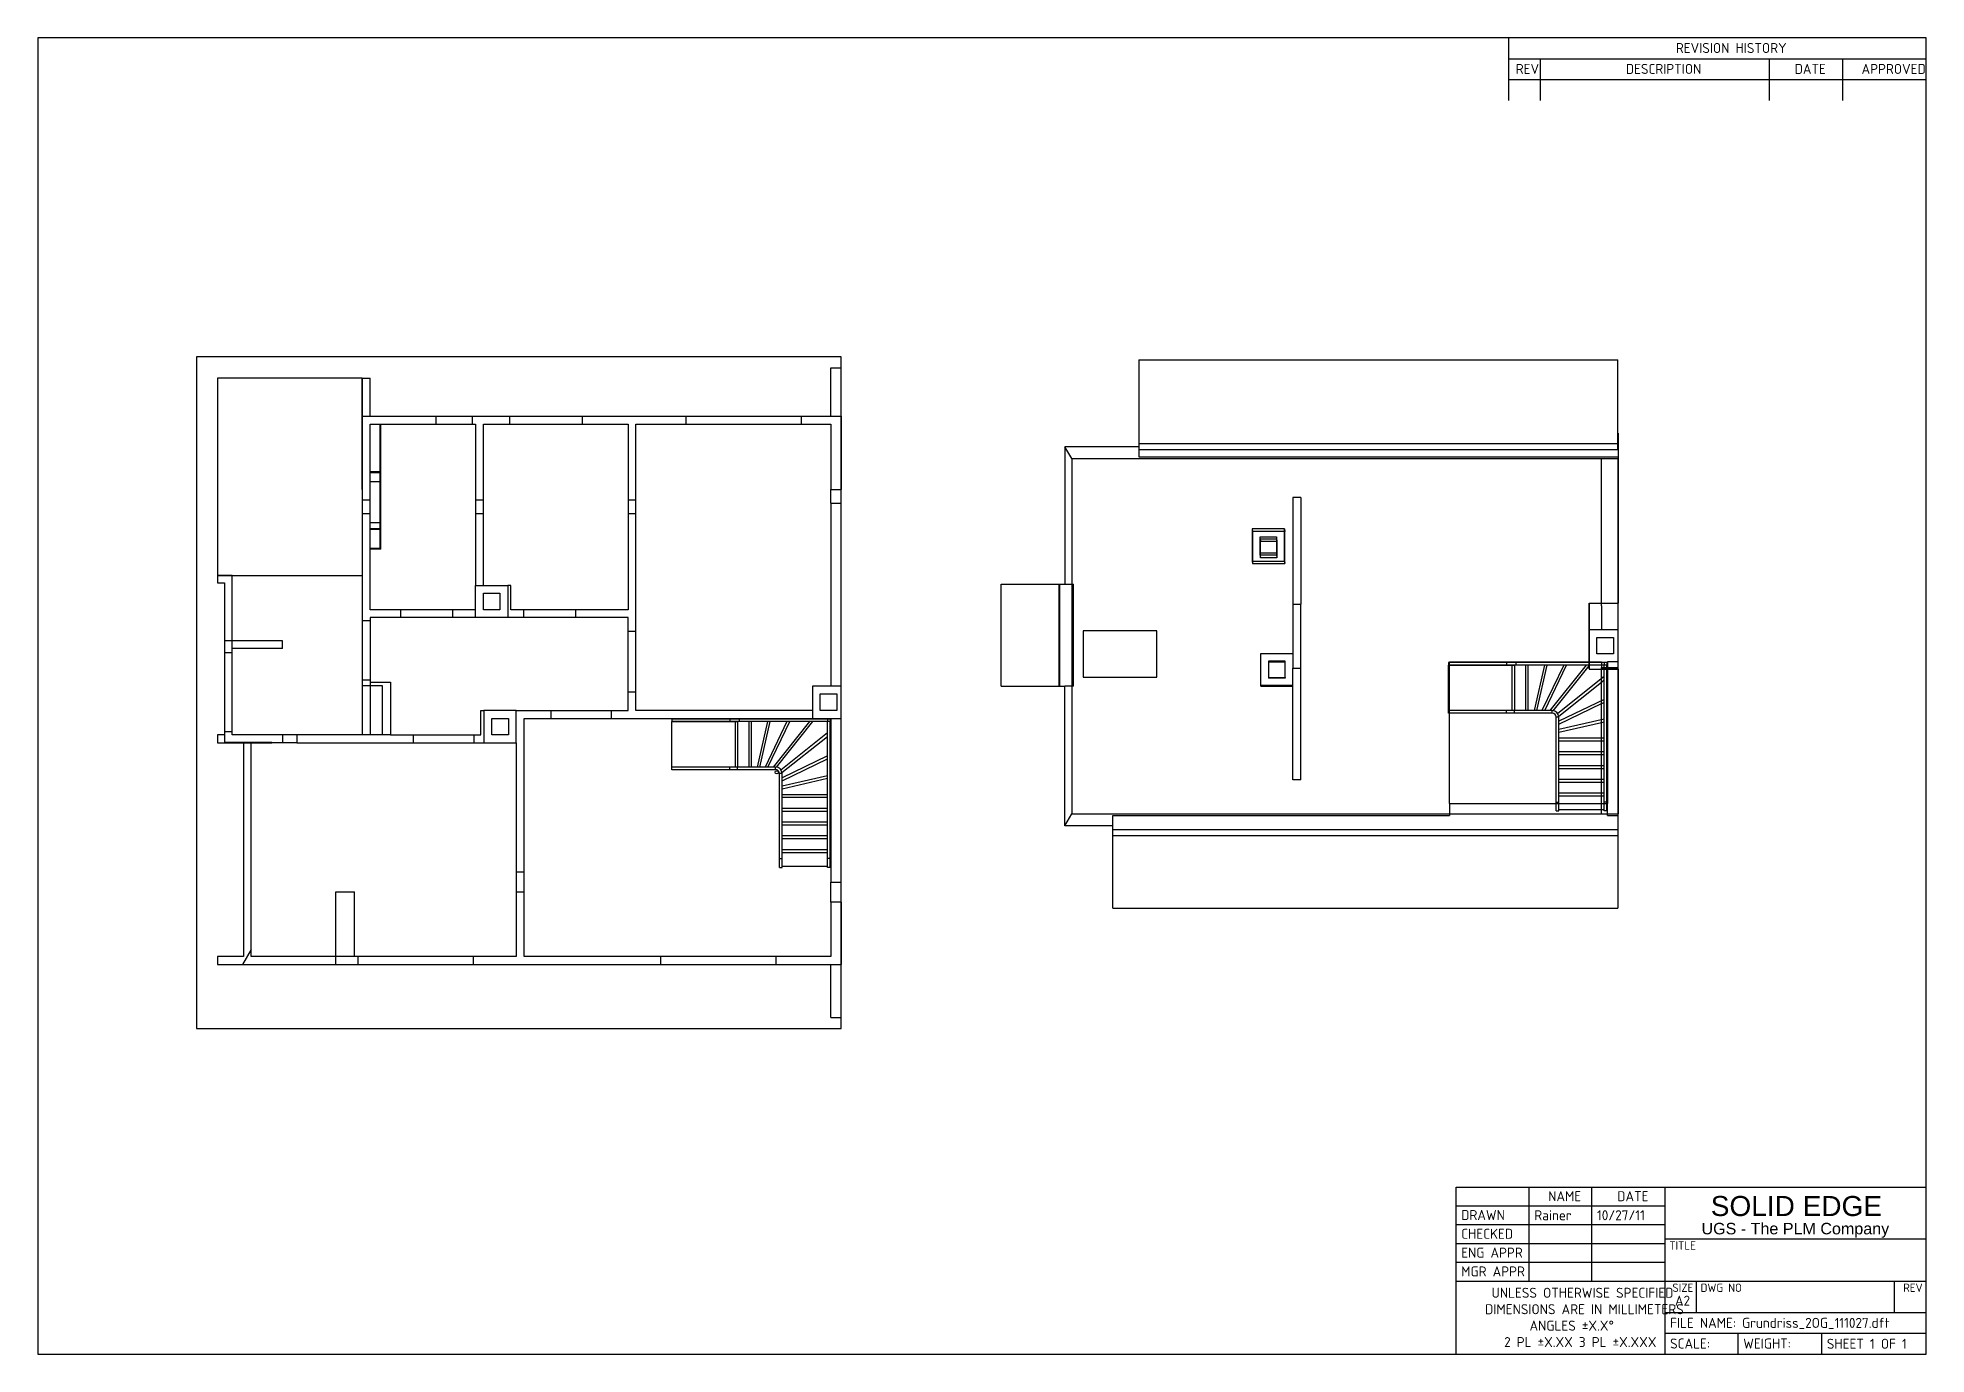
# Model space of a CAD drawing. Header units: inches. Extents: x 10 to 584, y 10 to 410.
import ezdxf
from ezdxf.enums import TextEntityAlignment as Align
from ezdxf.lldxf.tags import DXFTag

# ---------------------------------------------------------------- set-up
doc = ezdxf.new("R2010")
doc.units = ezdxf.units.IN
for name, color, linetype in [('DECKE_1OG', 7, 'Continuous'), ('DECKE_2OG', 7, 'Continuous'), ('Default', 7, 'Continuous'), ('GRUNDRISS_2OG', 7, 'Continuous'), ('GRUNDRISS_3OG', 7, 'Continuous'), ('KRUEMMLING', 7, 'Continuous'), ('ROHRVERKLEIDUNG', 7, 'Continuous'), ('STUFE1', 7, 'Continuous'), ('STUFE2', 7, 'Continuous'), ('STUFE3', 7, 'Continuous'), ('STUFE4', 7, 'Continuous'), ('STUFE5', 7, 'Continuous'), ('STUFE6', 7, 'Continuous'), ('STUFE7', 7, 'Continuous'), ('STUFE8', 7, 'Continuous'), ('STUFE9', 7, 'Continuous'), ('WANGE_OL', 7, 'Continuous'), ('WANGE_OR', 7, 'Continuous'), ('WANGE_UL', 7, 'Continuous'), ('WANGE_UR', 7, 'Continuous')]:
    doc.layers.add(name, color=color, linetype=linetype)
doc.styles.add('SEACAD_arial_ttfB', font='arial.ttf', dxfattribs={"height": 0.2})
doc.styles.add('SEACAD_arial_ttfI', font='arial.ttf', dxfattribs={"height": 0.2})
doc.styles.add('SEACAD_seiso_ttf', font='seiso.ttf', dxfattribs={"height": 0.2})
doc.styles.add('SEACAD_seiso_ttfB', font='seiso.ttf', dxfattribs={"height": 0.2})
tags = doc.linetypes.add('HIDDEN2', pattern=[0.1875, 0.125, -0.0625]).pattern_tags.tags
tags[6:7] = [DXFTag(74, 4), DXFTag(75, 0), DXFTag(340, '0'), DXFTag(46, 0.0), DXFTag(50, 0.0), DXFTag(44, 0.0), DXFTag(45, 0.0)]
tags[4:5] = [DXFTag(74, 4), DXFTag(75, 0), DXFTag(340, '0'), DXFTag(46, 0.0), DXFTag(50, 0.0), DXFTag(44, 0.0), DXFTag(45, 0.0)]

# ---------------------------------------------------------------- blocks, each defined once
blk = doc.blocks.new('SE')
at = {"layer": 'DECKE_1OG', "color": 7, "linetype": 'Continuous', "ltscale": 25.4}
for p, q in [((254.23, 313.01), (58.23, 313.01)), ((58.23, 313.01), (58.23, 109.01)), ((254.23, 309.72), (254.23, 313.01)), ((64.63, 306.61), (64.63, 246.61)), ((108.63, 306.61), (64.63, 306.61)), ((69.12, 246.61), (108.63, 246.61)), ((254.23, 109.01), (254.23, 112.3)), ((58.23, 109.01), (254.23, 109.01))]:
    blk.add_line(p, q, dxfattribs=at)
at = {"layer": 'DECKE_1OG', "color": 7, "linetype": 'HIDDEN2', "ltscale": 25.4}
for p, q in [((108.63, 295.01), (108.63, 306.61)), ((254.23, 268.59), (254.23, 309.72)), ((64.63, 246.61), (69.12, 246.61)), ((254.23, 112.3), (254.23, 153.43))]:
    blk.add_line(p, q, dxfattribs=at)
at = {"layer": 'DECKE_1OG', "color": 7, "linetype": 'Continuous', "ltscale": 25.4}
blk.add_circle((234.63, 186.81), 0.5, dxfattribs=at)
at = {"layer": 'GRUNDRISS_2OG', "color": 7, "linetype": 'Continuous', "ltscale": 25.4}
for p, q in [((108.63, 306.61), (108.63, 295.01)), ((108.63, 306.61), (111.03, 306.61)), ((111.03, 295.01), (111.03, 306.61)), ((251.03, 295.01), (251.03, 309.72)), ((251.03, 309.72), (254.23, 309.72)), ((254.23, 268.59), (254.23, 309.72)), ((108.65, 295.01), (108.63, 295.01)), ((108.63, 272.7), (108.63, 295.01)), ((108.65, 295.01), (254.21, 295.01)), ((108.65, 295.01), (108.65, 272.7)), ((254.21, 295.01), (254.21, 272.7)), ((111.03, 292.61), (143.03, 292.61)), ((111.03, 278.11), (111.03, 292.61)), ((114.23, 278.11), (114.23, 292.61)), ((143.03, 292.61), (143.03, 269.6)), ((145.43, 269.6), (145.43, 292.61)), ((145.43, 292.61), (189.43, 292.61)), ((189.43, 292.61), (189.43, 269.6)), ((191.83, 269.6), (191.83, 292.61)), ((191.83, 292.61), (251.03, 292.61)), ((251.03, 292.61), (251.03, 272.7)), ((114.23, 278.11), (111.03, 278.11)), ((111.03, 275.11), (111.03, 278.11)), ((114.23, 275.11), (114.23, 278.11)), ((108.63, 272.7), (108.63, 269.6)), ((108.65, 272.7), (108.63, 272.7)), ((111.03, 269.6), (111.03, 275.11)), ((114.23, 275.11), (111.03, 275.11)), ((251.03, 268.59), (251.03, 272.7)), ((251.03, 272.7), (254.21, 272.7)), ((108.63, 269.6), (108.63, 265.48)), ((108.63, 269.6), (111.03, 269.6)), ((108.63, 265.48), (108.63, 213.21)), ((108.63, 265.48), (111.03, 265.48)), ((111.03, 265.48), (111.03, 269.6)), ((111.03, 236.21), (111.03, 265.48)), ((143.03, 269.6), (145.43, 269.6)), ((143.03, 269.6), (143.03, 265.48)), ((143.03, 265.48), (143.03, 243.61)), ((143.03, 265.48), (145.43, 265.48)), ((145.43, 265.48), (145.43, 269.6)), ((145.43, 243.61), (145.43, 265.48)), ((189.43, 269.6), (189.43, 265.48)), ((189.43, 269.6), (191.83, 269.6)), ((189.43, 265.48), (189.43, 236.21)), ((189.43, 265.48), (191.83, 265.48)), ((191.83, 265.48), (191.83, 269.6)), ((191.83, 205.61), (191.83, 265.48)), ((251.03, 268.59), (251.03, 213.01)), ((251.03, 268.59), (254.23, 268.59)), ((254.23, 213.01), (254.23, 268.59)), ((114.03, 262.61), (111.03, 262.61)), ((64.63, 246.61), (64.63, 244.41)), ((69.12, 246.61), (64.63, 246.61)), ((64.63, 244.41), (66.72, 244.41)), ((66.72, 244.41), (66.72, 226.81)), ((69.12, 226.81), (69.12, 246.61)), ((143.03, 233.81), (143.03, 243.61)), ((143.03, 243.61), (152.83, 243.61)), ((145.43, 241.21), (150.43, 241.21)), ((145.43, 236.21), (145.43, 241.21)), ((150.43, 241.21), (150.43, 236.21)), ((153.83, 243.61), (152.83, 243.61)), ((152.83, 243.61), (152.83, 233.81)), ((153.83, 236.21), (153.83, 243.61)), ((143.03, 236.21), (111.03, 236.21)), ((150.43, 236.21), (145.43, 236.21)), ((189.43, 236.21), (153.83, 236.21)), ((111.03, 233.81), (111.03, 214.21)), ((143.03, 233.81), (111.03, 233.81)), ((152.83, 233.81), (143.03, 233.81)), ((189.43, 233.81), (152.83, 233.81)), ((189.43, 205.61), (189.43, 233.81)), ((84.38, 226.81), (66.72, 226.81)), ((66.72, 226.81), (66.72, 195.83)), ((69.12, 198.21), (69.12, 224.41)), ((84.38, 224.41), (69.12, 224.41)), ((84.38, 224.41), (84.38, 226.81)), ((108.63, 213.21), (114.63, 213.21)), ((108.63, 213.21), (108.63, 198.21)), ((111.03, 214.21), (117.18, 214.21)), ((114.63, 213.21), (114.63, 198.21)), ((117.18, 214.21), (117.18, 198.21)), ((254.23, 213.01), (245.43, 213.01)), ((245.43, 213.01), (245.43, 203.21)), ((254.23, 203.21), (254.23, 213.01)), ((247.83, 205.61), (247.83, 210.61)), ((247.83, 210.61), (252.83, 210.61)), ((252.83, 210.61), (252.83, 205.61)), ((144.63, 205.61), (145.63, 205.61)), ((144.63, 198.21), (144.63, 205.61)), ((155.43, 205.61), (145.63, 205.61)), ((145.63, 205.61), (145.63, 195.81)), ((148.03, 203.21), (153.03, 203.21)), ((148.03, 198.21), (148.03, 203.21)), ((153.03, 203.21), (153.03, 198.21)), ((155.43, 205.61), (189.43, 205.61)), ((155.43, 195.81), (155.43, 205.61)), ((157.83, 203.21), (245.43, 203.21)), ((157.83, 156.54), (157.83, 203.21)), ((245.43, 205.61), (191.83, 205.61)), ((245.43, 203.21), (254.23, 203.21)), ((252.83, 205.61), (247.83, 205.61)), ((251.03, 203.21), (251.03, 153.43)), ((254.23, 153.43), (254.23, 203.21)), ((66.72, 198.21), (64.63, 198.21)), ((64.63, 198.21), (64.63, 195.81)), ((64.63, 195.81), (66.72, 195.81)), ((81.1, 195.83), (66.72, 195.83)), ((66.72, 195.83), (66.72, 195.81)), ((66.72, 195.81), (81.1, 195.81)), ((84.38, 198.21), (69.12, 198.21)), ((72.51, 195.81), (72.51, 130.81)), ((74.91, 132.97), (74.91, 195.81)), ((81.1, 195.83), (81.1, 195.81)), ((84.38, 195.81), (81.1, 195.81)), ((88.71, 198.21), (84.38, 198.21)), ((84.38, 198.21), (84.38, 195.81)), ((88.71, 195.81), (84.38, 195.81)), ((114.63, 198.21), (88.71, 198.21)), ((88.71, 198.21), (88.71, 195.81)), ((88.71, 195.81), (145.63, 195.81)), ((117.18, 198.21), (144.63, 198.21)), ((145.63, 195.81), (155.43, 195.81)), ((153.03, 198.21), (148.03, 198.21)), ((155.43, 195.81), (155.43, 156.54)), ((155.43, 156.54), (157.83, 156.54)), ((155.43, 156.54), (155.43, 150.45)), ((157.83, 150.45), (157.83, 156.54)), ((100.63, 128.41), (100.63, 150.45)), ((100.63, 150.45), (106.23, 150.45)), ((106.23, 130.81), (106.23, 150.45)), ((155.43, 150.45), (155.43, 130.81)), ((155.43, 150.45), (157.83, 150.45)), ((157.83, 130.81), (157.83, 150.45)), ((251.03, 153.43), (254.23, 153.43)), ((251.03, 147.34), (251.03, 153.43)), ((254.23, 112.3), (254.23, 153.43)), ((251.03, 147.34), (251.03, 130.81)), ((254.21, 147.34), (251.03, 147.34)), ((254.21, 147.34), (254.21, 128.41)), ((74.91, 132.97), (72.24, 128.41)), ((74.91, 130.81), (74.91, 132.97)), ((64.63, 130.81), (64.63, 128.41)), ((72.51, 130.81), (64.63, 130.81)), ((64.63, 128.41), (72.24, 128.41)), ((72.24, 128.41), (100.63, 128.41)), ((100.63, 130.81), (74.91, 130.81)), ((100.63, 128.41), (254.21, 128.41)), ((155.43, 130.81), (106.23, 130.81)), ((251.03, 130.81), (157.83, 130.81)), ((251.03, 112.3), (251.03, 128.41)), ((251.03, 112.3), (254.23, 112.3))]:
    blk.add_line(p, q, dxfattribs=at)
at = {"layer": 'GRUNDRISS_2OG', "color": 7, "linetype": 'HIDDEN2', "ltscale": 25.4}
for p, q in [((131.03, 295.01), (131.03, 292.61)), ((142.03, 295.01), (142.03, 292.61)), ((153.43, 295.01), (153.43, 292.61)), ((175.43, 295.01), (175.43, 292.61)), ((207.03, 295.01), (207.03, 292.61)), ((242.03, 295.01), (242.03, 292.61)), ((114.23, 262.61), (114.03, 262.61)), ((120.23, 236.21), (120.23, 233.81)), ((136.03, 236.21), (136.03, 233.81)), ((157.63, 236.21), (157.63, 233.81)), ((173.43, 236.21), (173.43, 233.81)), ((111.03, 232.81), (108.63, 232.81)), ((191.83, 229.61), (189.43, 229.61)), ((69.12, 224.41), (69.12, 226.81)), ((66.72, 223.21), (69.12, 223.21)), ((111.03, 214.81), (108.63, 214.81)), ((111.03, 214.21), (111.03, 198.21)), ((191.83, 211.21), (189.43, 211.21)), ((166.03, 203.21), (166.03, 205.61)), ((184.43, 203.21), (184.43, 205.61)), ((66.72, 199.21), (69.12, 199.21)), ((117.18, 198.21), (114.63, 198.21)), ((124.23, 195.81), (124.23, 198.21)), ((142.63, 195.81), (142.63, 198.21)), ((106.23, 130.81), (100.63, 130.81)), ((107.43, 128.41), (107.43, 130.81)), ((142.43, 128.41), (142.43, 130.81)), ((199.43, 128.41), (199.43, 130.81)), ((234.43, 128.41), (234.43, 130.81))]:
    blk.add_line(p, q, dxfattribs=at)
at = {"layer": 'KRUEMMLING', "color": 7, "linetype": 'Continuous', "ltscale": 25.4}
for p, q in [((234.23, 187.61), (234.23, 188.41)), ((236.23, 186.41), (235.43, 186.41))]:
    blk.add_line(p, q, dxfattribs=at)
for radius in [2, 1.2]:
    blk.add_arc((234.23, 186.41), radius, 0, 90, dxfattribs=at)
at = {"layer": 'ROHRVERKLEIDUNG', "color": 7, "linetype": 'HIDDEN2', "ltscale": 25.4}
for p, q in [((114.03, 277.81), (114.03, 292.61)), ((114.23, 278.01), (111.03, 278.01)), ((114.03, 277.81), (111.03, 277.81)), ((114.03, 275.11), (114.03, 277.81)), ((114.03, 272.61), (114.23, 272.61)), ((114.03, 266.61), (114.23, 266.61)), ((114.03, 254.81), (114.03, 260.81)), ((114.03, 254.81), (111.03, 254.81))]:
    blk.add_line(p, q, dxfattribs=at)
at = {"layer": 'ROHRVERKLEIDUNG', "color": 7, "linetype": 'Continuous', "ltscale": 25.4}
for p, q in [((114.23, 278.11), (114.23, 292.61)), ((114.03, 269.6), (114.03, 275.11)), ((114.23, 269.6), (114.23, 275.11)), ((114.23, 269.6), (114.03, 269.6)), ((114.03, 265.48), (114.03, 269.6)), ((114.23, 265.48), (114.03, 265.48)), ((114.03, 260.81), (114.03, 265.48)), ((114.23, 265.48), (114.23, 269.6)), ((114.23, 260.61), (114.23, 265.48)), ((111.03, 260.61), (111.03, 260.81)), ((114.03, 260.81), (111.03, 260.81)), ((114.23, 260.61), (111.03, 260.61)), ((114.23, 254.61), (114.23, 260.61)), ((114.23, 254.61), (111.03, 254.61))]:
    blk.add_line(p, q, dxfattribs=at)
at = {"layer": 'STUFE1', "color": 7, "linetype": 'HIDDEN2', "ltscale": 25.4}
for p, q in [((221.93, 202.21), (221.93, 188.41)), ((250.03, 180.01), (236.23, 180.01)), ((250.03, 175.83), (236.23, 175.83)), ((250.03, 171.65), (236.23, 171.65)), ((250.03, 167.47), (236.23, 167.47)), ((250.03, 163.29), (236.23, 163.29))]:
    blk.add_line(p, q, dxfattribs=at)
at = {"layer": 'STUFE1', "color": 7, "linetype": 'Continuous', "ltscale": 25.4}
for p, q in [((226.91, 202.21), (222.73, 202.21)), ((226.91, 188.41), (226.91, 202.21)), ((236.23, 175.03), (250.03, 175.03)), ((236.23, 170.85), (250.03, 170.85)), ((236.23, 166.67), (250.03, 166.67)), ((236.23, 162.49), (250.03, 162.49)), ((236.23, 158.31), (250.03, 158.31))]:
    blk.add_line(p, q, dxfattribs=at)
at = {"layer": 'STUFE2', "color": 7, "linetype": 'HIDDEN2', "ltscale": 25.4}
blk.add_line((250.03, 185.79), (236.23, 182.64), dxfattribs=at)
at = {"layer": 'STUFE2', "color": 7, "linetype": 'Continuous', "ltscale": 25.4}
blk.add_line((236.23, 179.21), (250.03, 179.21), dxfattribs=at)
at = {"layer": 'STUFE3', "color": 7, "linetype": 'HIDDEN2', "ltscale": 25.4}
blk.add_line((250.03, 191.81), (236.23, 185.16), dxfattribs=at)
at = {"layer": 'STUFE3', "color": 7, "linetype": 'Continuous', "ltscale": 25.4}
blk.add_line((236.23, 181.84), (250.03, 184.99), dxfattribs=at)
at = {"layer": 'STUFE4', "color": 7, "linetype": 'HIDDEN2', "ltscale": 25.4}
blk.add_line((250.03, 198.76), (235.9, 187.5), dxfattribs=at)
at = {"layer": 'STUFE4', "color": 7, "linetype": 'Continuous', "ltscale": 25.4}
blk.add_line((236.23, 184.27), (250.03, 190.92), dxfattribs=at)
at = {"layer": 'STUFE5', "color": 7, "linetype": 'HIDDEN2', "ltscale": 25.4}
blk.add_line((244.53, 202.21), (233.52, 188.41), dxfattribs=at)
at = {"layer": 'STUFE5', "color": 7, "linetype": 'Continuous', "ltscale": 25.4}
for p, q in [((250.03, 202.21), (245.56, 202.21)), ((236.2, 186.71), (250.03, 197.74))]:
    blk.add_line(p, q, dxfattribs=at)
at = {"layer": 'STUFE6', "color": 7, "linetype": 'HIDDEN2', "ltscale": 25.4}
blk.add_line((237.7, 202.21), (231.05, 188.41), dxfattribs=at)
at = {"layer": 'STUFE6', "color": 7, "linetype": 'Continuous', "ltscale": 25.4}
for p, q in [((234.53, 188.39), (245.56, 202.21)), ((245.56, 202.21), (238.59, 202.21))]:
    blk.add_line(p, q, dxfattribs=at)
at = {"layer": 'STUFE7', "color": 7, "linetype": 'HIDDEN2', "ltscale": 25.4}
blk.add_line((231.84, 202.21), (228.69, 188.41), dxfattribs=at)
at = {"layer": 'STUFE7', "color": 7, "linetype": 'Continuous', "ltscale": 25.4}
for p, q in [((231.94, 188.41), (238.59, 202.21)), ((238.59, 202.21), (232.66, 202.21))]:
    blk.add_line(p, q, dxfattribs=at)
at = {"layer": 'STUFE8', "color": 7, "linetype": 'HIDDEN2', "ltscale": 25.4}
blk.add_line((226.11, 202.21), (226.11, 188.41), dxfattribs=at)
at = {"layer": 'STUFE8', "color": 7, "linetype": 'Continuous', "ltscale": 25.4}
for p, q in [((232.66, 202.21), (226.91, 202.21)), ((229.51, 188.41), (232.66, 202.21))]:
    blk.add_line(p, q, dxfattribs=at)
at = {"layer": 'STUFE9', "color": 7, "linetype": 'Continuous', "ltscale": 25.4}
for p, q in [((202.73, 188.41), (202.73, 202.21)), ((202.73, 202.21), (222.73, 202.21)), ((222.73, 202.21), (222.73, 188.41))]:
    blk.add_line(p, q, dxfattribs=at)
at = {"layer": 'WANGE_OL', "color": 7, "linetype": 'Continuous', "ltscale": 25.4}
for p, q in [((222.73, 188.41), (202.73, 188.41)), ((202.73, 187.61), (202.73, 188.41)), ((222.73, 187.61), (202.73, 187.61)), ((234.23, 188.41), (222.73, 188.41)), ((222.73, 187.61), (222.73, 188.41)), ((234.23, 187.61), (222.73, 187.61))]:
    blk.add_line(p, q, dxfattribs=at)
at = {"layer": 'WANGE_OL', "color": 7, "linetype": 'HIDDEN2', "ltscale": 25.4}
blk.add_line((220.33, 187.61), (220.33, 188.41), dxfattribs=at)
at = {"layer": 'WANGE_OR', "color": 7, "linetype": 'Continuous', "ltscale": 25.4}
for p, q in [((223.2, 203.01), (202.73, 203.01)), ((202.73, 203.01), (202.73, 202.21)), ((223.2, 202.21), (202.73, 202.21)), ((250.03, 203.01), (223.2, 203.01)), ((223.2, 203.01), (223.2, 202.21)), ((250.03, 202.21), (223.2, 202.21)), ((250.83, 203.01), (250.03, 203.01)), ((250.03, 203.01), (250.03, 202.21)), ((250.83, 202.21), (250.03, 202.21)), ((250.83, 203.01), (250.83, 202.21))]:
    blk.add_line(p, q, dxfattribs=at)
at = {"layer": 'WANGE_OR', "color": 7, "linetype": 'HIDDEN2', "ltscale": 25.4}
blk.add_line((220.33, 203.01), (220.33, 202.21), dxfattribs=at)
at = {"layer": 'WANGE_UL', "color": 7, "linetype": 'Continuous', "ltscale": 25.4}
for p, q in [((235.43, 172.51), (235.43, 186.41)), ((236.23, 172.51), (236.23, 186.41)), ((235.43, 157.91), (235.43, 172.51)), ((236.23, 157.91), (236.23, 172.51)), ((235.43, 157.91), (236.23, 157.91))]:
    blk.add_line(p, q, dxfattribs=at)
at = {"layer": 'WANGE_UL', "color": 7, "linetype": 'HIDDEN2', "ltscale": 25.4}
blk.add_line((235.43, 160.61), (236.23, 160.61), dxfattribs=at)
at = {"layer": 'WANGE_UR', "color": 7, "linetype": 'Continuous', "ltscale": 25.4}
for p, q in [((250.03, 179.21), (250.03, 202.21)), ((250.83, 202.21), (250.03, 202.21)), ((250.83, 179.21), (250.83, 202.21)), ((250.03, 157.91), (250.03, 179.21)), ((250.83, 157.91), (250.83, 179.21)), ((250.83, 157.91), (250.03, 157.91))]:
    blk.add_line(p, q, dxfattribs=at)
at = {"layer": 'WANGE_UR', "color": 7, "linetype": 'HIDDEN2', "ltscale": 25.4}
blk.add_line((250.83, 160.61), (250.03, 160.61), dxfattribs=at)
blk = doc.blocks.new('SE1')
at = {"layer": 'DECKE_2OG', "color": 7, "linetype": 'Continuous', "ltscale": 25.4}
for p, q in [((344.72, 312.17), (344.72, 284.92)), ((344.72, 312.17), (490.3, 312.17)), ((490.3, 284.92), (490.3, 312.17)), ((490.3, 289.86), (490.32, 289.86)), ((490.32, 289.86), (490.32, 282.13)), ((344.72, 285.75), (322.14, 285.75)), ((324.26, 282.13), (322.14, 285.75)), ((322.14, 285.75), (322.14, 243.97)), ((324.26, 282.13), (490.32, 282.13)), ((324.26, 282.13), (324.26, 174.21)), ((344.72, 284.92), (490.3, 284.92)), ((302.82, 212.97), (302.82, 243.97)), ((302.82, 243.97), (320.7, 243.97)), ((320.7, 212.97), (320.7, 243.97)), ((320.7, 243.97), (322.14, 243.97)), ((350.12, 229.77), (327.72, 229.77)), ((327.72, 229.77), (327.72, 215.77)), ((350.12, 215.77), (350.12, 229.77)), ((439.12, 220.17), (439.12, 220.37)), ((439.12, 220.37), (481.52, 220.37)), ((439.12, 219.36), (439.12, 219.37)), ((302.82, 212.97), (320.7, 212.97)), ((320.7, 212.97), (322.14, 212.97)), ((322.14, 170.59), (322.14, 212.97)), ((327.72, 215.77), (350.12, 215.77)), ((381.72, 212.97), (391.52, 212.97)), ((439.12, 177.31), (439.12, 204.76)), ((322.14, 170.59), (324.26, 174.21)), ((324.26, 174.21), (490.32, 174.21)), ((439.12, 177.31), (485.32, 177.31)), ((490.32, 164.5), (490.32, 174.21)), ((336.72, 170.59), (322.14, 170.59)), ((336.72, 169.43), (336.72, 170.59)), ((336.72, 145.57), (336.72, 169.43)), ((336.72, 169.43), (490.3, 169.43)), ((490.3, 169.43), (490.3, 145.57)), ((490.3, 164.5), (490.32, 164.5)), ((336.72, 145.57), (490.3, 145.57))]:
    blk.add_line(p, q, dxfattribs=at)
at = {"layer": 'DECKE_2OG', "color": 7, "linetype": 'HIDDEN2', "ltscale": 25.4}
for p, q in [((344.72, 286.75), (490.32, 286.75)), ((344.72, 284.92), (344.72, 282.64)), ((344.72, 282.64), (490.32, 282.64)), ((490.32, 238.17), (490.32, 282.13)), ((320.47, 212.97), (320.47, 243.97)), ((322.14, 243.97), (324.81, 243.97)), ((324.81, 212.97), (324.81, 243.97)), ((485.32, 230.17), (490.32, 230.17)), ((391.52, 222.77), (381.72, 222.77)), ((439.12, 219.37), (439.12, 220.17)), ((439.12, 204.76), (439.12, 219.36)), ((490.32, 220.37), (487.12, 220.37)), ((487.12, 220.37), (487.12, 177.31)), ((490.32, 174.21), (490.32, 218.14)), ((324.81, 212.97), (322.14, 212.97)), ((381.72, 213.16), (381.72, 212.97)), ((336.72, 173.69), (439.12, 173.69)), ((336.72, 170.59), (336.72, 173.69)), ((439.12, 177.31), (439.12, 173.69)), ((485.32, 177.31), (487.12, 177.31)), ((487.12, 173.69), (487.12, 177.31)), ((487.12, 173.69), (490.32, 173.69)), ((336.72, 167.61), (490.32, 167.61))]:
    blk.add_line(p, q, dxfattribs=at)
at = {"layer": 'GRUNDRISS_3OG', "color": 7, "linetype": 'Continuous', "ltscale": 25.4}
for p, q in [((485.32, 282.13), (490.32, 282.13)), ((485.32, 238.17), (485.32, 282.13)), ((490.32, 282.13), (490.32, 238.17)), ((391.52, 270.35), (391.52, 237.89)), ((393.92, 270.35), (391.52, 270.35)), ((393.92, 270.35), (393.92, 237.89)), ((388.92, 260.77), (379.12, 260.77)), ((379.12, 260.77), (379.12, 250.97)), ((379.12, 260.77), (379.21, 260.03)), ((389.01, 260.03), (379.21, 260.03)), ((379.21, 260.03), (379.21, 250.23)), ((388.92, 260.77), (389.01, 260.03)), ((389.01, 250.23), (389.01, 260.03)), ((381.61, 257.03), (386.61, 257.03)), ((381.61, 252.03), (381.61, 257.03)), ((386.52, 253.37), (381.61, 253.37)), ((386.52, 252.77), (381.61, 252.77)), ((386.52, 257.03), (386.52, 253.37)), ((386.52, 253.37), (386.52, 252.77)), ((386.52, 252.77), (386.61, 252.03)), ((386.61, 257.03), (386.61, 252.03)), ((379.12, 250.97), (379.21, 250.23)), ((379.21, 250.23), (389.01, 250.23)), ((386.61, 252.03), (381.61, 252.03)), ((391.52, 237.89), (391.52, 218.44)), ((391.52, 237.89), (393.92, 237.89)), ((393.92, 218.44), (393.92, 237.89)), ((481.52, 238.17), (481.54, 238.17)), ((481.52, 218.29), (481.52, 238.17)), ((481.54, 238.17), (490.32, 238.17)), ((481.54, 238.17), (481.54, 218.17)), ((490.32, 218.17), (490.32, 238.17)), ((483.92, 227.77), (488.92, 227.77)), ((483.92, 222.77), (483.92, 227.77)), ((488.92, 227.77), (488.92, 222.77)), ((381.72, 213.16), (381.72, 222.96)), ((381.72, 222.96), (391.52, 222.96)), ((389.12, 220.58), (384.12, 220.58)), ((384.12, 220.58), (384.12, 215.58)), ((384.12, 220.37), (389.12, 220.37)), ((389.12, 215.58), (389.12, 220.58)), ((391.52, 184.54), (391.52, 218.44)), ((391.52, 218.44), (393.92, 218.44)), ((393.92, 184.54), (393.92, 218.44)), ((481.52, 218.29), (481.54, 218.29)), ((481.54, 218.17), (490.32, 218.17)), ((488.92, 222.77), (483.92, 222.77)), ((485.32, 174.21), (485.32, 218.17)), ((490.32, 218.14), (490.32, 174.21)), ((381.72, 212.97), (381.72, 213.16)), ((391.52, 213.16), (381.72, 213.16)), ((391.52, 212.97), (381.72, 212.97)), ((384.12, 215.58), (389.12, 215.58)), ((393.92, 184.54), (391.52, 184.54)), ((485.32, 174.21), (490.32, 174.21))]:
    blk.add_line(p, q, dxfattribs=at)
at = {"layer": 'GRUNDRISS_3OG', "color": 7, "linetype": 'HIDDEN2', "ltscale": 25.4}
for p, q in [((381.52, 258.37), (386.52, 258.37)), ((381.52, 257.77), (381.52, 258.37)), ((386.52, 258.37), (386.52, 257.77)), ((388.92, 250.97), (388.92, 260.77)), ((381.52, 253.37), (381.52, 257.77)), ((381.52, 257.77), (386.52, 257.77)), ((381.52, 257.77), (381.61, 257.03)), ((381.61, 253.37), (381.52, 253.37)), ((381.52, 252.77), (381.52, 253.37)), ((381.61, 252.77), (381.52, 252.77)), ((381.52, 252.77), (381.61, 252.03)), ((386.52, 257.77), (386.52, 257.03)), ((386.52, 257.77), (386.61, 257.03)), ((379.12, 250.97), (388.92, 250.97)), ((388.92, 250.97), (389.01, 250.23)), ((485.32, 237.41), (485.32, 238.17)), ((485.32, 237.41), (485.32, 230.17)), ((481.52, 230.17), (485.32, 230.17)), ((481.52, 220.37), (485.32, 220.37)), ((485.32, 220.37), (485.32, 218.68)), ((485.32, 218.68), (490.32, 218.68)), ((485.32, 218.36), (485.32, 218.68)), ((485.32, 218.32), (490.32, 218.32)), ((485.32, 218.31), (485.32, 218.32)), ((485.32, 218.31), (485.32, 218.28)), ((490.32, 218.28), (485.32, 218.28)), ((485.32, 218.17), (485.32, 218.28)), ((384.12, 215.58), (384.12, 215.37)), ((389.12, 215.37), (384.12, 215.37)), ((389.12, 215.58), (389.12, 215.37))]:
    blk.add_line(p, q, dxfattribs=at)
at = {"layer": 'KRUEMMLING', "color": 7, "linetype": 'Continuous', "ltscale": 25.4}
for p, q in [((470.32, 204.76), (470.32, 205.56)), ((472.32, 203.56), (471.52, 203.56))]:
    blk.add_line(p, q, dxfattribs=at)
for radius in [2, 1.2]:
    blk.add_arc((470.32, 203.56), radius, 0, 90, dxfattribs=at)
at = {"layer": 'STUFE1', "color": 7, "linetype": 'HIDDEN2', "ltscale": 25.4}
for p, q in [((458.02, 219.36), (458.02, 205.56)), ((486.12, 197.17), (472.32, 197.17)), ((486.12, 192.99), (472.32, 192.99)), ((485.32, 192.19), (486.12, 192.19)), ((486.12, 188.81), (472.32, 188.81)), ((486.12, 184.63), (472.32, 184.63)), ((485.32, 188.01), (486.12, 188.01)), ((485.32, 183.83), (486.12, 183.83)), ((486.12, 180.45), (472.32, 180.45)), ((485.32, 179.65), (486.12, 179.65)), ((472.32, 175.47), (486.12, 175.47))]:
    blk.add_line(p, q, dxfattribs=at)
at = {"layer": 'STUFE1', "color": 7, "linetype": 'Continuous', "ltscale": 25.4}
for p, q in [((463, 219.36), (458.82, 219.36)), ((463, 205.56), (463, 219.36)), ((472.32, 192.19), (485.32, 192.19)), ((472.32, 188.01), (485.32, 188.01)), ((472.32, 183.83), (485.32, 183.83)), ((472.32, 179.65), (485.32, 179.65))]:
    blk.add_line(p, q, dxfattribs=at)
at = {"layer": 'STUFE2', "color": 7, "linetype": 'HIDDEN2', "ltscale": 25.4}
for p, q in [((486.12, 202.94), (472.32, 199.79)), ((485.32, 196.37), (486.12, 196.37))]:
    blk.add_line(p, q, dxfattribs=at)
at = {"layer": 'STUFE2', "color": 7, "linetype": 'Continuous', "ltscale": 25.4}
blk.add_line((472.32, 196.37), (485.32, 196.37), dxfattribs=at)
at = {"layer": 'STUFE3', "color": 7, "linetype": 'HIDDEN2', "ltscale": 25.4}
for p, q in [((486.12, 208.96), (472.32, 202.31)), ((485.32, 201.96), (486.12, 202.14))]:
    blk.add_line(p, q, dxfattribs=at)
at = {"layer": 'STUFE3', "color": 7, "linetype": 'Continuous', "ltscale": 25.4}
blk.add_line((472.32, 198.99), (485.32, 201.96), dxfattribs=at)
at = {"layer": 'STUFE4', "color": 7, "linetype": 'HIDDEN2', "ltscale": 25.4}
for p, q in [((486.12, 215.92), (472, 204.65)), ((485.32, 207.69), (486.12, 208.07))]:
    blk.add_line(p, q, dxfattribs=at)
at = {"layer": 'STUFE4', "color": 7, "linetype": 'Continuous', "ltscale": 25.4}
blk.add_line((472.32, 201.42), (485.32, 207.69), dxfattribs=at)
at = {"layer": 'STUFE5', "color": 7, "linetype": 'HIDDEN2', "ltscale": 25.4}
for p, q in [((480.63, 219.36), (469.62, 205.56)), ((486.12, 219.36), (481.65, 219.36)), ((485.32, 214.25), (486.12, 214.89))]:
    blk.add_line(p, q, dxfattribs=at)
at = {"layer": 'STUFE5', "color": 7, "linetype": 'Continuous', "ltscale": 25.4}
blk.add_line((472.3, 203.87), (485.32, 214.25), dxfattribs=at)
at = {"layer": 'STUFE6', "color": 7, "linetype": 'HIDDEN2', "ltscale": 25.4}
for p, q in [((473.8, 219.36), (467.15, 205.56)), ((481.52, 219.2), (481.65, 219.36)), ((481.65, 219.36), (481.52, 219.36))]:
    blk.add_line(p, q, dxfattribs=at)
at = {"layer": 'STUFE6', "color": 7, "linetype": 'Continuous', "ltscale": 25.4}
for p, q in [((470.62, 205.54), (481.52, 219.2)), ((481.52, 219.36), (474.68, 219.36))]:
    blk.add_line(p, q, dxfattribs=at)
at = {"layer": 'STUFE7', "color": 7, "linetype": 'HIDDEN2', "ltscale": 25.4}
blk.add_line((467.94, 219.36), (464.79, 205.56), dxfattribs=at)
at = {"layer": 'STUFE7', "color": 7, "linetype": 'Continuous', "ltscale": 25.4}
for p, q in [((468.04, 205.56), (474.68, 219.36)), ((474.68, 219.36), (468.76, 219.36))]:
    blk.add_line(p, q, dxfattribs=at)
at = {"layer": 'STUFE8', "color": 7, "linetype": 'HIDDEN2', "ltscale": 25.4}
blk.add_line((462.2, 219.36), (462.2, 205.56), dxfattribs=at)
at = {"layer": 'STUFE8', "color": 7, "linetype": 'Continuous', "ltscale": 25.4}
for p, q in [((468.76, 219.36), (463, 219.36)), ((465.61, 205.56), (468.76, 219.36))]:
    blk.add_line(p, q, dxfattribs=at)
at = {"layer": 'STUFE9', "color": 7, "linetype": 'Continuous', "ltscale": 25.4}
for p, q in [((438.82, 205.56), (438.82, 219.36)), ((438.82, 219.36), (458.82, 219.36)), ((458.82, 219.36), (458.82, 205.56))]:
    blk.add_line(p, q, dxfattribs=at)
at = {"layer": 'WANGE_OL', "color": 7, "linetype": 'Continuous', "ltscale": 25.4}
for p, q in [((458.82, 205.56), (438.82, 205.56)), ((438.82, 204.76), (438.82, 205.56)), ((458.82, 204.76), (438.82, 204.76)), ((470.32, 205.56), (458.82, 205.56)), ((458.82, 204.76), (458.82, 205.56)), ((470.32, 204.76), (458.82, 204.76))]:
    blk.add_line(p, q, dxfattribs=at)
at = {"layer": 'WANGE_OL', "color": 7, "linetype": 'HIDDEN2', "ltscale": 25.4}
blk.add_line((456.42, 204.76), (456.42, 205.56), dxfattribs=at)
at = {"layer": 'WANGE_OR', "color": 7, "linetype": 'Continuous', "ltscale": 25.4}
for p, q in [((459.3, 220.17), (438.82, 220.17)), ((438.82, 220.17), (438.82, 219.37)), ((459.3, 219.37), (438.82, 219.37)), ((481.52, 220.17), (459.3, 220.17)), ((459.3, 220.17), (459.3, 219.37)), ((481.52, 219.37), (459.3, 219.37))]:
    blk.add_line(p, q, dxfattribs=at)
at = {"layer": 'WANGE_OR', "color": 7, "linetype": 'HIDDEN2', "ltscale": 25.4}
for p, q in [((456.42, 220.17), (456.42, 219.37)), ((486.12, 220.17), (481.52, 220.17)), ((486.12, 219.37), (481.52, 219.37)), ((486.92, 220.17), (486.12, 220.17)), ((486.12, 220.17), (486.12, 219.37)), ((486.92, 219.37), (486.12, 219.37)), ((486.92, 220.17), (486.92, 219.37))]:
    blk.add_line(p, q, dxfattribs=at)
at = {"layer": 'WANGE_UL', "color": 7, "linetype": 'Continuous', "ltscale": 25.4}
for p, q in [((471.52, 189.67), (471.52, 203.56)), ((472.32, 189.67), (472.32, 203.56)), ((471.52, 177.31), (471.52, 189.67)), ((472.32, 177.31), (472.32, 189.67))]:
    blk.add_line(p, q, dxfattribs=at)
at = {"layer": 'WANGE_UL', "color": 7, "linetype": 'HIDDEN2', "ltscale": 25.4}
for p, q in [((471.52, 177.76), (472.32, 177.76)), ((471.52, 175.07), (471.52, 177.31)), ((471.52, 175.07), (472.32, 175.07)), ((472.32, 175.07), (472.32, 177.31))]:
    blk.add_line(p, q, dxfattribs=at)
at = {"layer": 'WANGE_UR', "color": 7, "linetype": 'HIDDEN2', "ltscale": 25.4}
for p, q in [((486.12, 196.37), (486.12, 219.36)), ((486.92, 219.36), (486.12, 219.36)), ((486.92, 196.37), (486.92, 219.36)), ((486.12, 175.07), (486.12, 196.37)), ((486.92, 175.07), (486.92, 196.37)), ((486.92, 177.76), (486.12, 177.76)), ((486.92, 175.07), (486.12, 175.07))]:
    blk.add_line(p, q, dxfattribs=at)
blk = doc.blocks.new('SEANNOT_GROUP')
at = {"layer": 'Default', "color": 7, "linetype": 'Continuous', "ltscale": 25.4, "style": 'SEACAD_seiso_ttf'}
blk.add_text('Rainer', height=3.048, dxfattribs=at).set_placement((464.874, 53.7515), align=Align.TOP_LEFT)
blk = doc.blocks.new('SEANNOT_GROUP1')
at = {"layer": 'Default', "color": 7, "linetype": 'Continuous', "ltscale": 25.4, "style": 'SEACAD_seiso_ttf'}
blk.add_text('10/27/11', height=3.048, dxfattribs=at).set_placement((483.924, 53.7515), align=Align.TOP_LEFT)
blk = doc.blocks.new('SEANNOT_GROUP5')
at = {"layer": 'Default', "color": 7, "linetype": 'Continuous', "ltscale": 25.4, "style": 'SEACAD_seiso_ttf'}
blk.add_text('FILE NAME: Grundriss_2OG_111027.dft', height=3.048, dxfattribs=at).set_placement((506.149, 21.049), align=Align.TOP_LEFT)
blk = doc.blocks.new('SEANNOT_GROUP6')
at = {"layer": 'Default', "color": 7, "linetype": 'Continuous', "ltscale": 25.4, "style": 'SEACAD_seiso_ttf'}
blk.add_text('SHEET 1 OF 1', height=3.048, dxfattribs=at).set_placement((553.774, 14.699), align=Align.TOP_LEFT)

msp = doc.modelspace()

# ---------------------------------------------------------------- linework, layer by layer
at = {"layer": 'Default', "color": 7, "linetype": 'Continuous', "ltscale": 25.4}
for p, q in [((584, 410), (10, 410)), ((10, 410), (10, 10)), ((457, 410), (457, 390.95)), ((584, 10), (584, 410)), ((457, 403.65), (584, 403.65)), ((466.65, 403.65), (466.65, 390.95)), ((536.25, 403.65), (536.25, 390.95)), ((558.6, 403.65), (558.6, 390.95)), ((457, 397.3), (584, 397.3)), ((441.12, 10), (441.12, 60.8)), ((441.12, 60.8), (584, 60.8)), ((463.35, 32.23), (463.35, 60.8)), ((482.4, 32.23), (482.4, 60.8)), ((504.62, 10), (504.62, 60.8)), ((441.12, 55.09), (504.62, 55.09)), ((441.12, 49.37), (504.62, 49.37)), ((441.12, 43.66), (504.62, 43.66)), ((504.62, 45.05), (584, 45.05)), ((441.12, 37.94), (504.62, 37.94)), ((441.12, 32.23), (584, 32.23)), ((514.15, 22.7), (514.15, 32.1)), ((574.35, 22.7), (574.35, 32.1)), ((504.62, 22.7), (584, 22.7)), ((504.62, 16.35), (584, 16.35)), ((526.85, 10), (526.85, 16.35)), ((552.25, 10), (552.25, 16.35)), ((10, 10), (584, 10))]:
    msp.add_line(p, q, dxfattribs=at)

# ---------------------------------------------------------------- block references
at = {"layer": 'Default'}
for name in ['SE', 'SE1', 'SEANNOT_GROUP', 'SEANNOT_GROUP1', 'SEANNOT_GROUP5', 'SEANNOT_GROUP6']:
    msp.add_blockref(name, (0, 0), dxfattribs=at)

# ---------------------------------------------------------------- texts
at = {"layer": 'Default', "color": 7, "linetype": 'Continuous', "ltscale": 25.4}
for s, height, style, p in [('REVISION HISTORY', 3.048, 'SEACAD_seiso_ttf', (507.89, 408.42)), ('REV', 3.048, 'SEACAD_seiso_ttf', (459.23, 402.07)), ('DESCRIPTION', 3.048, 'SEACAD_seiso_ttf', (492.69, 402.07)), ('DATE', 3.048, 'SEACAD_seiso_ttf', (544, 402.07)), ('APPROVED', 3.048, 'SEACAD_seiso_ttf', (564.34, 402.07)), ('NAME', 3.048, 'SEACAD_seiso_ttf', (469.1, 59.54)), ('DATE', 3.048, 'SEACAD_seiso_ttf', (490.08, 59.54)), ('SOLID EDGE', 6.096, 'SEACAD_arial_ttfB', (518.51, 58.08)), ('DRAWN', 3.048, 'SEACAD_seiso_ttf', (442.65, 53.82)), ('CHECKED', 3.048, 'SEACAD_seiso_ttf', (442.65, 48.11)), ('UGS - The PLM Company', 3.5, 'SEACAD_arial_ttfI', (515.69, 49.92)), ('ENG APPR', 3.048, 'SEACAD_seiso_ttf', (442.65, 42.39)), ('TITLE', 2.54, 'SEACAD_seiso_ttf', (505.89, 44.3)), ('MGR APPR', 3.048, 'SEACAD_seiso_ttf', (442.65, 36.68)), ('UNLESS OTHERWISE SPECIFIED', 3.048, 'SEACAD_seiso_ttf', (451.89, 30.19)), ('SIZE', 2.54, 'SEACAD_seiso_ttf', (506.85, 31.47)), ('DWG NO', 2.54, 'SEACAD_seiso_ttf', (515.42, 31.47)), ('REV', 2.54, 'SEACAD_seiso_ttf', (577.01, 31.47)), ('DIMENSIONS ARE IN MILLIMETERS', 3.048, 'SEACAD_seiso_ttf', (449.91, 25.2)), ('A2', 3.048, 'SEACAD_seiso_ttfB', (507.62, 27.79)), ('ANGLES ±X.X°', 3.048, 'SEACAD_seiso_ttf', (463.42, 20.21)), ('2 PL ±X.XX 3 PL ±X.XXX', 3.048, 'SEACAD_seiso_ttf', (455.7, 15.22)), ('SCALE:', 3.048, 'SEACAD_seiso_ttf', (506.15, 14.77)), ('WEIGHT:', 3.048, 'SEACAD_seiso_ttf', (528.37, 14.77))]:
    msp.add_text(s, height=height, dxfattribs=dict(at, style=style)).set_placement(p, align=Align.TOP_LEFT)

doc.saveas('drawing.dxf')
